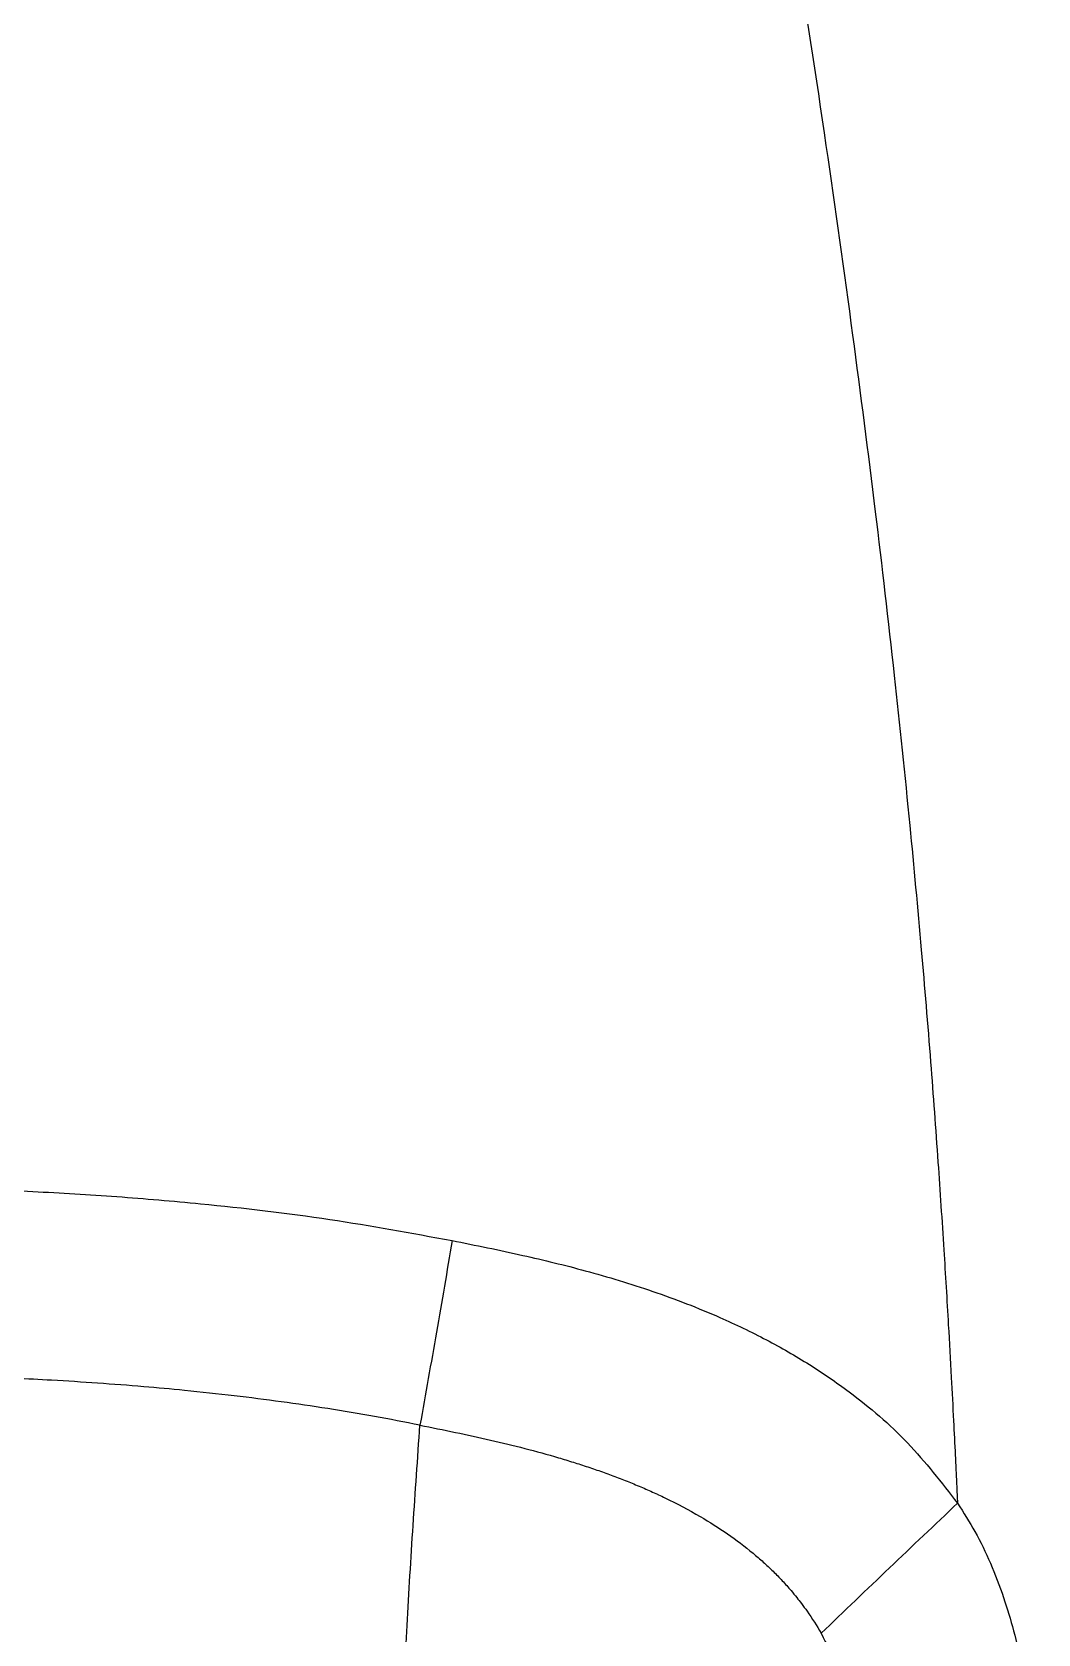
# Model space of a CAD drawing. Extents: x 832 to 912, y 781 to 934.
# Drawn here: x 849.378 to 852.041, y 846.822 to 851.062 of the extents above; entities that cross this region are included whole.
import ezdxf

# ---------------------------------------------------------------- set-up
doc = ezdxf.new("R2010")
doc.units = 0
doc.header["$MEASUREMENT"] = 0
doc.layers.add('1', color=4, linetype='Continuous')

# ---------------------------------------------------------------- blocks, each defined once
blk = doc.blocks.new('2026 SOVEREIGN HL')
at = {"layer": '1', "color": 3, "linetype": 'Continuous', "lineweight": 25}
for points, knots in [([(19.224, 56.7204), (19.2669, 56.4958), (19.3501, 56.0594), (19.4668, 55.4153), (19.5724, 54.8041), (19.6666, 54.2259), (19.7491, 53.6843), (19.8201, 53.1795), (19.8802, 52.7119), (19.9306, 52.2788), (19.9708, 51.8917), (20.0024, 51.55), (20.0271, 51.2526), (20.0467, 50.9876), (20.0621, 50.7556), (20.0736, 50.5655), (20.082, 50.4144), (20.088, 50.2991), (20.0923, 50.2128), (20.0952, 50.1521), (20.097, 50.1135), (20.0981, 50.09), (20.0986, 50.0781), (20.0988, 50.0745), (20.0989, 50.0732)], [0, 0, 0, 0, 0.108189, 0.210212, 0.305999, 0.395506, 0.478769, 0.554542, 0.624363, 0.688208, 0.74609, 0.793505, 0.835984, 0.873575, 0.906294, 0.934132, 0.953615, 0.96971, 0.9824, 0.989678, 0.995037, 0.998477, 0.999478, 1, 1, 1, 1]), ([(17.4234, 50.9074), (17.4991, 50.9047), (17.6491, 50.8995), (17.873, 50.8858), (18.1354, 50.8635), (18.432, 50.8288), (18.6528, 50.7884), (18.7606, 50.7686)], [0, 0, 0, 0, 0.169305, 0.335329, 0.500765, 0.756446, 1, 1, 1, 1]), ([(18.7611, 50.7685), (18.7473, 50.6879), (18.7198, 50.5267), (18.6904, 50.3623), (18.6757, 50.28)], [0, 0, 0, 0, 0.5, 1, 1, 1, 1]), ([(18.7606, 50.7686), (18.8232, 50.756), (18.9414, 50.7323), (19.119, 50.6886), (19.2939, 50.6359), (19.4541, 50.5742), (19.5922, 50.508), (19.7068, 50.4424), (19.8345, 50.3547), (19.9723, 50.2371), (20.0565, 50.128), (20.0989, 50.0732)], [0, 0, 0, 0, 0.123881, 0.233699, 0.354307, 0.477466, 0.565789, 0.650818, 0.733082, 0.86583, 1, 1, 1, 1]), ([(18.6757, 50.28), (18.6357, 50.2879), (18.5545, 50.3038), (18.432, 50.3241), (18.3081, 50.3422), (18.1818, 50.3582), (18.0603, 50.3713), (17.9397, 50.3823), (17.8224, 50.3913), (17.7089, 50.3985), (17.5962, 50.4043), (17.4987, 50.4083), (17.4333, 50.4103), (17.4077, 50.4111)], [0, 0, 0, 0, 0.095566, 0.194119, 0.291346, 0.389387, 0.493253, 0.578254, 0.67414, 0.769986, 0.845792, 0.939736, 1, 1, 1, 1]), ([(18.5754, 48.1757), (18.5772, 48.2312), (18.5806, 48.3343), (18.5855, 48.4775), (18.5897, 48.5968), (18.5941, 48.7163), (18.5989, 48.8413), (18.6044, 48.9773), (18.6098, 49.1051), (18.6173, 49.2772), (18.6275, 49.491), (18.6415, 49.7535), (18.6571, 50.0148), (18.6695, 50.1916), (18.6757, 50.28)], [0, 0, 0, 0, 0.080301, 0.149003, 0.20613, 0.251693, 0.320352, 0.385064, 0.445798, 0.502532, 0.62993, 0.74941, 0.874606, 1, 1, 1, 1]), ([(18.6757, 50.28), (18.7382, 50.2674), (18.8614, 50.2426), (18.9965, 50.2077), (19.0817, 50.1819), (19.1204, 50.1694), (19.1585, 50.1563), (19.1961, 50.1426), (19.233, 50.1281), (19.2692, 50.113), (19.2937, 50.102), (19.3121, 50.0935), (19.3505, 50.0753), (19.4127, 50.0424), (19.4905, 49.9931), (19.5454, 49.9517), (19.5848, 49.9177), (19.6106, 49.8934), (19.6352, 49.8683), (19.656, 49.8449), (19.6727, 49.8247), (19.6869, 49.8065), (19.7096, 49.7758), (19.726, 49.7489), (19.738, 49.7292)], [0, 0, 0, 0, 0.155074, 0.305675, 0.33881, 0.371704, 0.404353, 0.436742, 0.46886, 0.500692, 0.532219, 0.534059, 0.549772, 0.635565, 0.704798, 0.773433, 0.802447, 0.831166, 0.859617, 0.887861, 0.90712, 0.923367, 0.944022, 1, 1, 1, 1]), ([(20.0989, 50.0732), (20.0389, 50.0163), (19.9189, 49.9025), (19.7983, 49.787), (19.738, 49.7292)], [0, 0, 0, 0, 0.499998, 1, 1, 1, 1]), ([(20.0989, 50.0732), (20.1148, 50.0484), (20.1475, 49.9977), (20.1877, 49.9136), (20.2213, 49.8258), (20.2485, 49.7347), (20.2701, 49.6416), (20.2855, 49.5515), (20.296, 49.4656), (20.3027, 49.3863), (20.3068, 49.3069), (20.309, 49.2298), (20.31, 49.147), (20.3109, 49.0696), (20.3116, 49.0168), (20.3119, 48.9958)], [0, 0, 0, 0, 0.079219, 0.162355, 0.250125, 0.332426, 0.41803, 0.507279, 0.578373, 0.65086, 0.721262, 0.791921, 0.85819, 0.943657, 1, 1, 1, 1]), ([(19.738, 49.7292), (19.7526, 49.7001), (19.7831, 49.6391), (19.8235, 49.499), (19.8497, 49.3041), (19.8525, 49.0565), (19.8531, 48.8863), (19.8533, 48.7992)], [0, 0, 0, 0, 0.103049, 0.216011, 0.460138, 0.723989, 1, 1, 1, 1])]:
    blk.add_open_spline(points, degree=3, knots=knots, dxfattribs=at)

msp = doc.modelspace()

# ---------------------------------------------------------------- block references
at = {"layer": '1'}
msp.add_blockref('2026 SOVEREIGN HL', (831.7292, 797.0948), dxfattribs=at)

doc.saveas('drawing.dxf')
